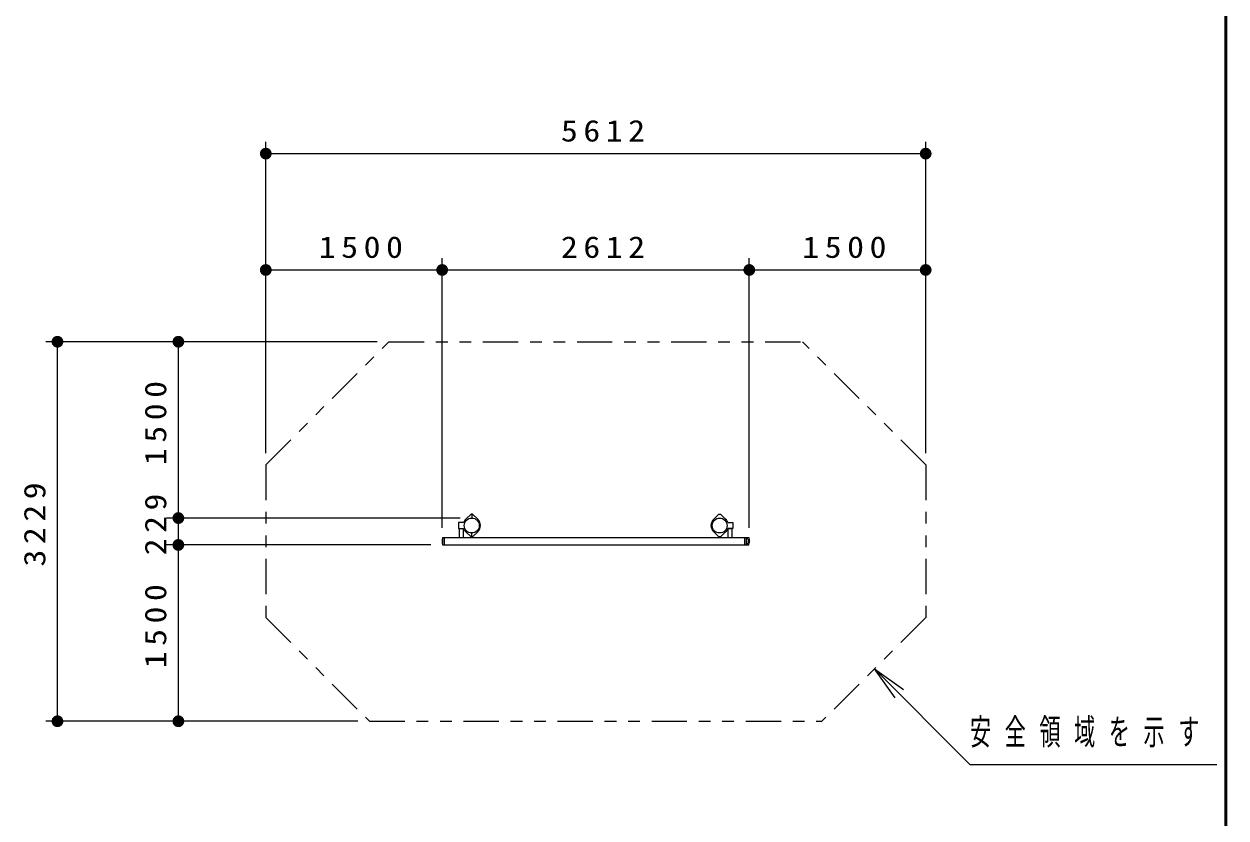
# Model space of a CAD drawing. Units: millimetres on the paper, with parts at other scales. Extents: x -365 to 0, y -47 to 257.
# Drawn here: x -102.2 to 0, y 70.5 to 138 of the extents above; entities that cross this region are included whole.
import ezdxf

# ---------------------------------------------------------------- set-up
doc = ezdxf.new("R2010")
doc.units = ezdxf.units.MM
doc.linetypes.add('USER3', pattern=[8, 3, -1, 1, -1, 1, -1])
doc.layers.add('LY_1', color=7, linetype='Continuous', lineweight=13)
doc.styles.add('ＭＳ ゴシック', font='')
doc.styles.get('ＭＳ ゴシック').set_extended_font_data('MS Gothic')

# ---------------------------------------------------------------- blocks, each defined once
blk = doc.blocks.new('filled_dot')
at = {"color": 0, "linetype": 'Continuous', "lineweight": -2, "const_width": 1.25}
blk.add_lwpolyline([(-0.625, 0, 1), (0.625, 0, 1)], format="xyb", close=True, dxfattribs=at)

msp = doc.modelspace()

# ---------------------------------------------------------------- linework, layer by layer
at = {"layer": 'LY_1', "lineweight": 50}
msp.add_line((0, 0), (0, 257), dxfattribs=at)
at = {"layer": 'LY_1'}
for p, q in [((-81.663, 101.493), (-81.663, 127.967)), ((-25.54, 101.493), (-25.54, 127.967)), ((-81.663, 126.967), (-25.54, 126.967)), ((-66.663, 95.146), (-66.663, 118.07)), ((-40.54, 95.146), (-40.54, 118.07)), ((-81.663, 117.07), (-66.663, 117.07)), ((-66.663, 117.07), (-40.54, 117.07)), ((-40.54, 117.07), (-25.54, 117.07)), ((-72.191, 110.965), (-100.382, 110.965)), ((-99.382, 78.679), (-99.382, 110.965)), ((-72.191, 110.965), (-90.099, 110.965)), ((-89.099, 95.965), (-89.099, 110.965)), ((-65.143, 95.965), (-90.099, 95.965)), ((-89.099, 93.679), (-89.099, 95.965)), ((-67.629, 93.679), (-90.099, 93.679)), ((-89.099, 78.679), (-89.099, 93.679)), ((-28.133, 80.664), (-29.901, 83.139)), ((-29.901, 83.139), (-27.426, 81.371)), ((-29.901, 83.139), (-27.779, 81.017)), ((-73.842, 78.679), (-100.382, 78.679)), ((-73.842, 78.679), (-90.099, 78.679))]:
    msp.add_line(p, q, dxfattribs=at)
at = {"layer": 'LY_1', "linetype": 'USER3'}
for p, q in [((-81.663, 100.493), (-71.191, 110.965)), ((-71.191, 110.965), (-36.012, 110.965)), ((-25.54, 100.493), (-36.012, 110.965)), ((-81.663, 100.493), (-81.663, 87.499)), ((-25.54, 100.493), (-25.54, 87.499)), ((-81.663, 87.499), (-72.842, 78.679)), ((-25.54, 87.499), (-34.361, 78.679)), ((-72.842, 78.679), (-34.361, 78.679))]:
    msp.add_line(p, q, dxfattribs=at)
at = {"layer": 'LY_1', "lineweight": 25}
for p, q in [((-64.206, 96.29), (-64.652, 95.864)), ((-64.079, 96.29), (-64.206, 96.29)), ((-64.143, 96.29), (-64.143, 95.965)), ((-63.633, 95.864), (-64.079, 96.29)), ((-43.57, 95.864), (-43.124, 96.29)), ((-43.124, 96.29), (-42.997, 96.29)), ((-42.997, 96.29), (-42.551, 95.864)), ((-64.836, 95.584), (-65.264, 95.584)), ((-65.264, 95.584), (-65.264, 95.076)), ((-65.264, 95.076), (-64.836, 95.076)), ((-65.181, 95.073), (-64.845, 95.073)), ((-65.181, 94.314), (-65.181, 95.073)), ((-64.845, 94.314), (-64.845, 95.073)), ((-42.367, 95.584), (-41.939, 95.584)), ((-41.939, 95.076), (-42.367, 95.076)), ((-42.327, 94.314), (-42.327, 95.073)), ((-42.327, 95.073), (-41.998, 95.073)), ((-41.998, 94.314), (-41.998, 95.073)), ((-41.939, 95.584), (-41.939, 95.076)), ((-66.629, 94.314), (-66.663, 94.146)), ((-66.663, 94.146), (-66.663, 93.846)), ((-66.629, 94.314), (-66.629, 93.679)), ((-66.629, 94.314), (-40.574, 94.314)), ((-66.489, 94.314), (-66.489, 93.679)), ((-64.652, 94.796), (-64.206, 94.369)), ((-64.206, 94.369), (-64.079, 94.369)), ((-64.143, 94.369), (-64.143, 94.695)), ((-64.079, 94.369), (-63.633, 94.796)), ((-43.124, 94.369), (-43.57, 94.796)), ((-42.997, 94.369), (-43.124, 94.369)), ((-42.551, 94.796), (-42.997, 94.369)), ((-40.941, 94.314), (-40.941, 93.679)), ((-40.801, 94.314), (-40.647, 94.146)), ((-40.801, 94.314), (-40.801, 93.679)), ((-40.647, 94.146), (-40.54, 94.146)), ((-40.647, 94.146), (-40.647, 93.846)), ((-40.574, 94.314), (-40.54, 94.146)), ((-40.54, 94.146), (-40.54, 93.846)), ((-66.663, 93.846), (-66.629, 93.679)), ((-66.629, 93.679), (-40.574, 93.679)), ((-40.647, 93.846), (-40.801, 93.679)), ((-40.54, 93.846), (-40.647, 93.846)), ((-40.574, 93.679), (-40.54, 93.846))]:
    msp.add_line(p, q, dxfattribs=at)
at = {"layer": 'LY_1'}
msp.add_lwpolyline([(-29.901, 83.139), (-21.772, 75.011), (-0.772, 75.011)], dxfattribs=at)
at = {"layer": 'LY_1', "lineweight": 25}
for centre in [(-64.143, 95.33), (-43.061, 95.33)]:
    msp.add_circle(centre, 0.635, dxfattribs=at)
for centre, start, end in [((-64.143, 95.33), 133.66317, 159.874), ((-64.143, 95.33), 200.126, 226.33683), ((-64.143, 95.33), 313.66867, 46.33133), ((-43.061, 95.33), 133.66867, 226.33133), ((-43.061, 95.33), 20.126, 46.33683), ((-43.061, 95.33), 313.66317, 339.874)]:
    msp.add_arc(centre, 0.738, start, end, dxfattribs=at)

# ---------------------------------------------------------------- block references
at = {"layer": 'LY_1', "xscale": 0.4, "yscale": 0.4}
for p in [(-81.663, 126.967), (-81.663, 117.07), (-66.663, 117.07), (-40.54, 117.07)]:
    msp.add_blockref('filled_dot', p, dxfattribs=at)
for p, rotation in [((-25.54, 126.967), 180), ((-66.663, 117.07), 180), ((-40.54, 117.07), 180), ((-25.54, 117.07), 180), ((-99.382, 110.965), 270), ((-89.099, 110.965), 270), ((-89.099, 95.965), 270), ((-89.099, 95.965), 90), ((-89.099, 93.679), 270), ((-89.099, 93.679), 90), ((-99.382, 78.679), 90), ((-89.099, 78.679), 90)]:
    msp.add_blockref('filled_dot', p, dxfattribs=dict(at, rotation=rotation))

# ---------------------------------------------------------------- texts
at = {"layer": 'LY_1', "style": 'ＭＳ ゴシック'}
for s, insert, char_height, attachment_point in [('\\T1.33;\\W1.15;5612', (-52.746, 127.967), 1.833, 8), ('\\T1.33;\\W1.15;1500', (-73.342, 118.07), 1.833, 8), ('\\T1.33;\\W1.15;2612', (-52.746, 118.07), 1.833, 8), ('\\T1.33;\\W1.15;1500', (-32.219, 118.07), 1.833, 8), ('\\T1.64;\\W0.6;安全領域を示す', (-21.772, 77.661), 2.199, 4)]:
    msp.add_mtext(s, dxfattribs=dict(at, insert=insert, char_height=char_height, attachment_point=attachment_point))
at = {"layer": 'LY_1', "char_height": 1.833, "attachment_point": 8, "rotation": 90, "style": 'ＭＳ ゴシック'}
for s, insert in [('\\T1.33;\\W1.15;1500', (-90.099, 104.286)), ('\\T1.33;\\W1.15;3229', (-100.382, 95.655)), ('\\T1.33;\\W1.15;229', (-90.099, 95.655)), ('\\T1.33;\\W1.15;1500', (-90.099, 87))]:
    msp.add_mtext(s, dxfattribs=dict(at, insert=insert))

doc.saveas('drawing.dxf')
